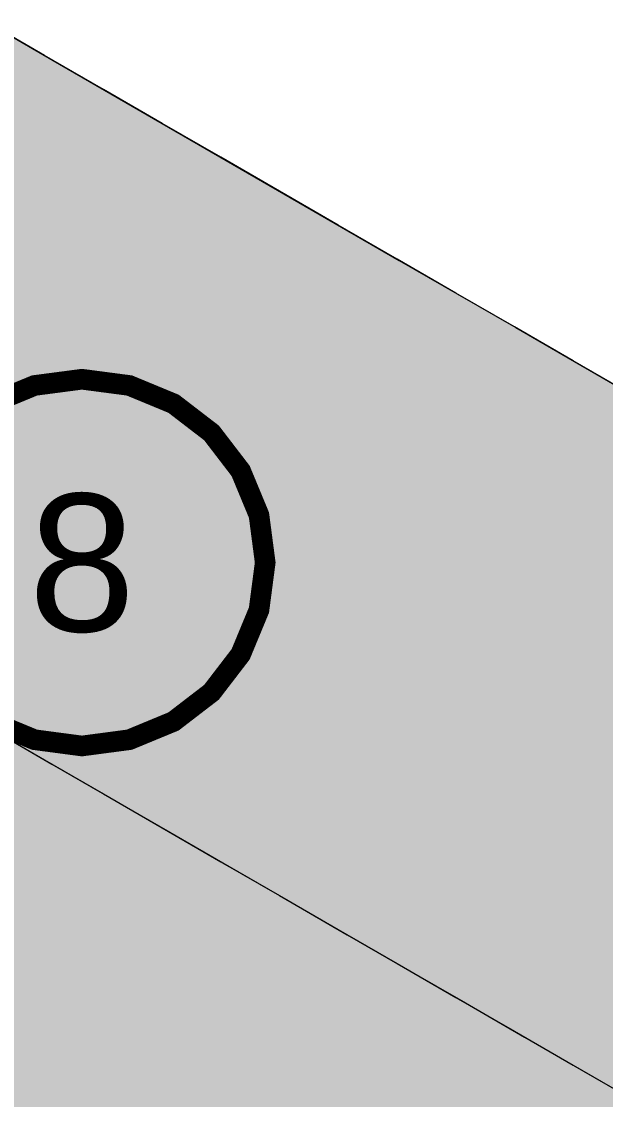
# Model space of a CAD drawing. Header units: metres. Extents: x 349021 to 349543, y 9281040 to 9281959.
# Drawn here: x 349203.1162 to 349203.2436, y 9281042.4316 to 9281042.6667 of the extents above; entities that cross this region are included whole.
import ezdxf
from ezdxf.enums import TextEntityAlignment as Align

# ---------------------------------------------------------------- set-up
doc = ezdxf.new("R2010")
doc.units = ezdxf.units.M
doc.header["$LTSCALE"] = 0.25
doc.layers.add('ISO-3D', color=7, linetype='CONTINUOUS', lineweight=13)
doc.layers.add('ISO-3D-ARISTAS', color=250, linetype='CONTINUOUS', lineweight=13)
doc.layers.add('LLAMADAS-NUM', color=30, linetype='CONTINUOUS', lineweight=25, true_color=0xc05014)
doc.styles.get("Standard").update_dxf_attribs({"font": 'arial.ttf'})

msp = doc.modelspace()

# ---------------------------------------------------------------- linework, layer by layer
at = {"layer": 'ISO-3D', "true_color": 0x9e9c96}
for points in [[(349203.11045, 9281042.66551), (349203.12305, 9281042.65823), (349203.09854, 9281042.65863), (349203.11114, 9281042.65136)], [(349203.12305, 9281042.65823), (349203.13564, 9281042.65096), (349203.11114, 9281042.65136), (349203.12374, 9281042.64409)], [(349203.11114, 9281042.65136), (349203.12374, 9281042.64409), (349203.09923, 9281042.64448), (349203.11183, 9281042.63721)], [(349203.13564, 9281042.65096), (349203.14824, 9281042.64369), (349203.12374, 9281042.64409), (349203.13633, 9281042.63681)], [(349203.12374, 9281042.64409), (349203.13633, 9281042.63681), (349203.11183, 9281042.63721), (349203.12443, 9281042.62994)], [(349203.14824, 9281042.64369), (349203.16084, 9281042.63642), (349203.13633, 9281042.63681), (349203.14893, 9281042.62954)], [(349203.11183, 9281042.63721), (349203.12443, 9281042.62994), (349203.09992, 9281042.63034), (349203.11252, 9281042.62306)], [(349203.13633, 9281042.63681), (349203.14893, 9281042.62954), (349203.12443, 9281042.62994), (349203.13702, 9281042.62267)], [(349203.16084, 9281042.63642), (349203.17343, 9281042.62914), (349203.14893, 9281042.62954), (349203.16153, 9281042.62227)], [(349203.12443, 9281042.62994), (349203.13702, 9281042.62267), (349203.11252, 9281042.62306), (349203.12511, 9281042.61579)], [(349203.14893, 9281042.62954), (349203.16153, 9281042.62227), (349203.13702, 9281042.62267), (349203.14962, 9281042.61539)], [(349203.17343, 9281042.62914), (349203.18603, 9281042.62187), (349203.16153, 9281042.62227), (349203.17412, 9281042.615)], [(349203.11252, 9281042.62306), (349203.12511, 9281042.61579), (349203.10061, 9281042.61619), (349203.11321, 9281042.60892)], [(349203.13702, 9281042.62267), (349203.14962, 9281042.61539), (349203.12511, 9281042.61579), (349203.13771, 9281042.60852)], [(349203.16153, 9281042.62227), (349203.17412, 9281042.615), (349203.14962, 9281042.61539), (349203.16222, 9281042.60812)], [(349203.18603, 9281042.62187), (349203.19863, 9281042.6146), (349203.17412, 9281042.615), (349203.18672, 9281042.60772)], [(349203.12511, 9281042.61579), (349203.13771, 9281042.60852), (349203.11321, 9281042.60892), (349203.1258, 9281042.60164)], [(349203.14962, 9281042.61539), (349203.16222, 9281042.60812), (349203.13771, 9281042.60852), (349203.15031, 9281042.60125)], [(349203.17412, 9281042.615), (349203.18672, 9281042.60772), (349203.16222, 9281042.60812), (349203.17481, 9281042.60085)], [(349203.19863, 9281042.6146), (349203.21123, 9281042.60732), (349203.18672, 9281042.60772), (349203.19932, 9281042.60045)], [(349203.11321, 9281042.60892), (349203.1258, 9281042.60164), (349203.1013, 9281042.60204), (349203.1139, 9281042.59477)], [(349203.13771, 9281042.60852), (349203.15031, 9281042.60125), (349203.1258, 9281042.60164), (349203.1384, 9281042.59437)], [(349203.16222, 9281042.60812), (349203.17481, 9281042.60085), (349203.15031, 9281042.60125), (349203.1629, 9281042.59397)], [(349203.18672, 9281042.60772), (349203.19932, 9281042.60045), (349203.17481, 9281042.60085), (349203.18741, 9281042.59357)], [(349203.21123, 9281042.60732), (349203.22404, 9281042.59993), (349203.19932, 9281042.60045), (349203.21213, 9281042.59305)], [(349203.1258, 9281042.60164), (349203.1384, 9281042.59437), (349203.1139, 9281042.59477), (349203.12649, 9281042.5875)], [(349203.15031, 9281042.60125), (349203.1629, 9281042.59397), (349203.1384, 9281042.59437), (349203.151, 9281042.5871)], [(349203.17481, 9281042.60085), (349203.18741, 9281042.59357), (349203.1629, 9281042.59397), (349203.1755, 9281042.5867)], [(349203.19932, 9281042.60045), (349203.21213, 9281042.59305), (349203.18741, 9281042.59357), (349203.20022, 9281042.58618)], [(349203.22404, 9281042.59993), (349203.23685, 9281042.59253), (349203.21213, 9281042.59305), (349203.22494, 9281042.58566)], [(349203.1139, 9281042.59477), (349203.12649, 9281042.5875), (349203.10199, 9281042.58789), (349203.11458, 9281042.58062)], [(349203.1384, 9281042.59437), (349203.151, 9281042.5871), (349203.12649, 9281042.5875), (349203.13909, 9281042.58022)], [(349203.1629, 9281042.59397), (349203.1755, 9281042.5867), (349203.151, 9281042.5871), (349203.16359, 9281042.57982)], [(349203.18741, 9281042.59357), (349203.20022, 9281042.58618), (349203.1755, 9281042.5867), (349203.18831, 9281042.5793)], [(349203.21213, 9281042.59305), (349203.22494, 9281042.58566), (349203.20022, 9281042.58618), (349203.21303, 9281042.57878)], [(349203.23685, 9281042.59253), (349203.24966, 9281042.58513), (349203.22494, 9281042.58566), (349203.23775, 9281042.57826)], [(349203.12649, 9281042.5875), (349203.13909, 9281042.58022), (349203.11458, 9281042.58062), (349203.12718, 9281042.57335)], [(349203.151, 9281042.5871), (349203.16359, 9281042.57982), (349203.13909, 9281042.58022), (349203.15169, 9281042.57295)], [(349203.1755, 9281042.5867), (349203.18831, 9281042.5793), (349203.16359, 9281042.57982), (349203.17641, 9281042.57243)], [(349203.20022, 9281042.58618), (349203.21303, 9281042.57878), (349203.18831, 9281042.5793), (349203.20112, 9281042.57191)], [(349203.22494, 9281042.58566), (349203.23775, 9281042.57826), (349203.21303, 9281042.57878), (349203.22584, 9281042.57138)], [(349203.24966, 9281042.58513), (349203.26247, 9281042.57774), (349203.23775, 9281042.57826), (349203.25056, 9281042.57086)], [(349203.11458, 9281042.58062), (349203.12718, 9281042.57335), (349203.10268, 9281042.57375), (349203.11527, 9281042.56647)], [(349203.13909, 9281042.58022), (349203.15169, 9281042.57295), (349203.12718, 9281042.57335), (349203.13978, 9281042.56607)], [(349203.16359, 9281042.57982), (349203.17641, 9281042.57243), (349203.15169, 9281042.57295), (349203.1645, 9281042.56555)], [(349203.18831, 9281042.5793), (349203.20112, 9281042.57191), (349203.17641, 9281042.57243), (349203.18922, 9281042.56503)], [(349203.21303, 9281042.57878), (349203.22584, 9281042.57138), (349203.20112, 9281042.57191), (349203.21394, 9281042.56451)], [(349203.23775, 9281042.57826), (349203.25056, 9281042.57086), (349203.22584, 9281042.57138), (349203.23865, 9281042.56399)], [(349203.12718, 9281042.57335), (349203.13978, 9281042.56607), (349203.11527, 9281042.56647), (349203.12787, 9281042.5592)], [(349203.15169, 9281042.57295), (349203.1645, 9281042.56555), (349203.13978, 9281042.56607), (349203.15259, 9281042.55868)], [(349203.17641, 9281042.57243), (349203.18922, 9281042.56503), (349203.1645, 9281042.56555), (349203.17731, 9281042.55816)], [(349203.20112, 9281042.57191), (349203.21394, 9281042.56451), (349203.18922, 9281042.56503), (349203.20203, 9281042.55763)], [(349203.22584, 9281042.57138), (349203.23865, 9281042.56399), (349203.21394, 9281042.56451), (349203.22675, 9281042.55711)], [(349203.25056, 9281042.57086), (349203.26337, 9281042.56347), (349203.23865, 9281042.56399), (349203.25147, 9281042.55659)], [(349203.11527, 9281042.56647), (349203.12787, 9281042.5592), (349203.10337, 9281042.5596), (349203.11596, 9281042.55232)], [(349203.13978, 9281042.56607), (349203.15259, 9281042.55868), (349203.12787, 9281042.5592), (349203.14068, 9281042.5518)], [(349203.1645, 9281042.56555), (349203.17731, 9281042.55816), (349203.15259, 9281042.55868), (349203.1654, 9281042.55128)], [(349203.18922, 9281042.56503), (349203.20203, 9281042.55763), (349203.17731, 9281042.55816), (349203.19012, 9281042.55076)], [(349203.21394, 9281042.56451), (349203.22675, 9281042.55711), (349203.20203, 9281042.55763), (349203.21484, 9281042.55024)], [(349203.23865, 9281042.56399), (349203.25147, 9281042.55659), (349203.22675, 9281042.55711), (349203.23956, 9281042.54972)], [(349203.12787, 9281042.5592), (349203.14068, 9281042.5518), (349203.11596, 9281042.55232), (349203.12877, 9281042.54493)], [(349203.15259, 9281042.55868), (349203.1654, 9281042.55128), (349203.14068, 9281042.5518), (349203.15349, 9281042.54441)], [(349203.17731, 9281042.55816), (349203.19012, 9281042.55076), (349203.1654, 9281042.55128), (349203.17821, 9281042.54389)], [(349203.20203, 9281042.55763), (349203.21484, 9281042.55024), (349203.19012, 9281042.55076), (349203.20293, 9281042.54336)], [(349203.22675, 9281042.55711), (349203.23956, 9281042.54972), (349203.21484, 9281042.55024), (349203.22765, 9281042.54284)], [(349203.25147, 9281042.55659), (349203.26428, 9281042.54919), (349203.23956, 9281042.54972), (349203.25237, 9281042.54232)], [(349203.11596, 9281042.55232), (349203.12877, 9281042.54493), (349203.10359, 9281042.54518), (349203.1164, 9281042.53779)], [(349203.14068, 9281042.5518), (349203.15349, 9281042.54441), (349203.12877, 9281042.54493), (349203.14159, 9281042.53753)], [(349203.1654, 9281042.55128), (349203.17821, 9281042.54389), (349203.15349, 9281042.54441), (349203.1663, 9281042.53701)], [(349203.19012, 9281042.55076), (349203.20293, 9281042.54336), (349203.17821, 9281042.54389), (349203.19102, 9281042.53649)], [(349203.21484, 9281042.55024), (349203.22765, 9281042.54284), (349203.20293, 9281042.54336), (349203.21574, 9281042.53597)], [(349203.23956, 9281042.54972), (349203.25237, 9281042.54232), (349203.22765, 9281042.54284), (349203.24046, 9281042.53544)], [(349203.10359, 9281042.54518), (349203.1164, 9281042.53779), (349203.09122, 9281042.53804), (349203.10403, 9281042.53064)], [(349203.12877, 9281042.54493), (349203.14159, 9281042.53753), (349203.1164, 9281042.53779), (349203.12921, 9281042.53039)], [(349203.15349, 9281042.54441), (349203.1663, 9281042.53701), (349203.14159, 9281042.53753), (349203.1544, 9281042.53014)], [(349203.17821, 9281042.54389), (349203.19102, 9281042.53649), (349203.1663, 9281042.53701), (349203.17912, 9281042.52961)], [(349203.20293, 9281042.54336), (349203.21574, 9281042.53597), (349203.19102, 9281042.53649), (349203.20383, 9281042.52909)], [(349203.22765, 9281042.54284), (349203.24046, 9281042.53544), (349203.21574, 9281042.53597), (349203.22855, 9281042.52857)], [(349203.25237, 9281042.54232), (349203.26518, 9281042.53492), (349203.24046, 9281042.53544), (349203.25327, 9281042.52805)], [(349203.1164, 9281042.53779), (349203.12921, 9281042.53039), (349203.10403, 9281042.53064), (349203.11684, 9281042.52325)], [(349203.14159, 9281042.53753), (349203.1544, 9281042.53014), (349203.12921, 9281042.53039), (349203.14202, 9281042.52299)], [(349203.1663, 9281042.53701), (349203.17912, 9281042.52961), (349203.1544, 9281042.53014), (349203.16721, 9281042.52274)], [(349203.19102, 9281042.53649), (349203.20383, 9281042.52909), (349203.17912, 9281042.52961), (349203.19193, 9281042.52222)], [(349203.21574, 9281042.53597), (349203.22855, 9281042.52857), (349203.20383, 9281042.52909), (349203.21665, 9281042.52169)], [(349203.24046, 9281042.53544), (349203.25327, 9281042.52805), (349203.22855, 9281042.52857), (349203.24137, 9281042.52117)], [(349203.10403, 9281042.53064), (349203.11684, 9281042.52325), (349203.09166, 9281042.5235), (349203.10447, 9281042.5161)], [(349203.12921, 9281042.53039), (349203.14202, 9281042.52299), (349203.11684, 9281042.52325), (349203.12965, 9281042.51585)], [(349203.1544, 9281042.53014), (349203.16721, 9281042.52274), (349203.14202, 9281042.52299), (349203.15484, 9281042.5156)], [(349203.17912, 9281042.52961), (349203.19193, 9281042.52222), (349203.16721, 9281042.52274), (349203.18002, 9281042.51534)], [(349203.20383, 9281042.52909), (349203.21665, 9281042.52169), (349203.19193, 9281042.52222), (349203.20474, 9281042.51482)], [(349203.22855, 9281042.52857), (349203.24137, 9281042.52117), (349203.21665, 9281042.52169), (349203.22946, 9281042.5143)], [(349203.25327, 9281042.52805), (349203.26608, 9281042.52065), (349203.24137, 9281042.52117), (349203.25418, 9281042.51378)], [(349203.11684, 9281042.52325), (349203.12965, 9281042.51585), (349203.10447, 9281042.5161), (349203.11728, 9281042.50871)], [(349203.14202, 9281042.52299), (349203.15484, 9281042.5156), (349203.12965, 9281042.51585), (349203.14246, 9281042.50845)], [(349203.16721, 9281042.52274), (349203.18002, 9281042.51534), (349203.15484, 9281042.5156), (349203.16765, 9281042.5082)], [(349203.19193, 9281042.52222), (349203.20474, 9281042.51482), (349203.18002, 9281042.51534), (349203.19283, 9281042.50794)], [(349203.21665, 9281042.52169), (349203.22946, 9281042.5143), (349203.20474, 9281042.51482), (349203.21755, 9281042.50742)], [(349203.24137, 9281042.52117), (349203.25418, 9281042.51378), (349203.22946, 9281042.5143), (349203.24227, 9281042.5069)], [(349203.10447, 9281042.5161), (349203.11728, 9281042.50871), (349203.0921, 9281042.50896), (349203.10491, 9281042.50156)], [(349203.12965, 9281042.51585), (349203.14246, 9281042.50845), (349203.11728, 9281042.50871), (349203.13009, 9281042.50131)], [(349203.15484, 9281042.5156), (349203.16765, 9281042.5082), (349203.14246, 9281042.50845), (349203.15528, 9281042.50106)], [(349203.18002, 9281042.51534), (349203.19283, 9281042.50794), (349203.16765, 9281042.5082), (349203.18046, 9281042.5008)], [(349203.20474, 9281042.51482), (349203.21755, 9281042.50742), (349203.19283, 9281042.50794), (349203.20564, 9281042.50055)], [(349203.22946, 9281042.5143), (349203.24227, 9281042.5069), (349203.21755, 9281042.50742), (349203.23036, 9281042.50003)], [(349203.10987, 9281042.51219), (349203.12277, 9281042.50474), (349203.09733, 9281042.50495), (349203.11023, 9281042.4975)], [(349203.25418, 9281042.51378), (349203.26699, 9281042.50638), (349203.24227, 9281042.5069), (349203.25508, 9281042.49951)], [(349203.11728, 9281042.50871), (349203.13009, 9281042.50131), (349203.10491, 9281042.50156), (349203.11772, 9281042.49417)], [(349203.14246, 9281042.50845), (349203.15528, 9281042.50106), (349203.13009, 9281042.50131), (349203.1429, 9281042.49391)], [(349203.16765, 9281042.5082), (349203.18046, 9281042.5008), (349203.15528, 9281042.50106), (349203.16809, 9281042.49366)], [(349203.19283, 9281042.50794), (349203.20564, 9281042.50055), (349203.18046, 9281042.5008), (349203.19327, 9281042.49341)], [(349203.21755, 9281042.50742), (349203.23036, 9281042.50003), (349203.20564, 9281042.50055), (349203.21845, 9281042.49315)], [(349203.24227, 9281042.5069), (349203.25508, 9281042.49951), (349203.23036, 9281042.50003), (349203.24317, 9281042.49263)], [(349203.12277, 9281042.50474), (349203.13567, 9281042.4973), (349203.11023, 9281042.4975), (349203.12313, 9281042.49006)], [(349203.10491, 9281042.50156), (349203.11772, 9281042.49417), (349203.09254, 9281042.49442), (349203.10535, 9281042.48702)], [(349203.13009, 9281042.50131), (349203.1429, 9281042.49391), (349203.11772, 9281042.49417), (349203.13053, 9281042.48677)], [(349203.15528, 9281042.50106), (349203.16809, 9281042.49366), (349203.1429, 9281042.49391), (349203.15572, 9281042.48652)], [(349203.18046, 9281042.5008), (349203.19327, 9281042.49341), (349203.16809, 9281042.49366), (349203.1809, 9281042.48626)], [(349203.20564, 9281042.50055), (349203.21845, 9281042.49315), (349203.19327, 9281042.49341), (349203.20608, 9281042.48601)], [(349203.23036, 9281042.50003), (349203.24317, 9281042.49263), (349203.21845, 9281042.49315), (349203.23126, 9281042.48576)], [(349203.11023, 9281042.4975), (349203.12313, 9281042.49006), (349203.09769, 9281042.49026), (349203.11059, 9281042.48282)], [(349203.25508, 9281042.49951), (349203.26789, 9281042.49211), (349203.24317, 9281042.49263), (349203.25598, 9281042.48523)], [(349203.13567, 9281042.4973), (349203.14857, 9281042.48985), (349203.12313, 9281042.49006), (349203.13603, 9281042.48261)], [(349203.11772, 9281042.49417), (349203.13053, 9281042.48677), (349203.10535, 9281042.48702), (349203.11816, 9281042.47963)], [(349203.1429, 9281042.49391), (349203.15572, 9281042.48652), (349203.13053, 9281042.48677), (349203.14334, 9281042.47937)], [(349203.16809, 9281042.49366), (349203.1809, 9281042.48626), (349203.15572, 9281042.48652), (349203.16853, 9281042.47912)], [(349203.19327, 9281042.49341), (349203.20608, 9281042.48601), (349203.1809, 9281042.48626), (349203.19371, 9281042.47887)], [(349203.21845, 9281042.49315), (349203.23126, 9281042.48576), (349203.20608, 9281042.48601), (349203.21889, 9281042.47861)], [(349203.24317, 9281042.49263), (349203.25598, 9281042.48523), (349203.23126, 9281042.48576), (349203.24408, 9281042.47836)], [(349203.12313, 9281042.49006), (349203.13603, 9281042.48261), (349203.11059, 9281042.48282), (349203.12349, 9281042.47537)], [(349203.14857, 9281042.48985), (349203.16146, 9281042.4824), (349203.13603, 9281042.48261), (349203.14892, 9281042.47516)], [(349203.10535, 9281042.48702), (349203.11816, 9281042.47963), (349203.09298, 9281042.47988), (349203.10579, 9281042.47248)], [(349203.13053, 9281042.48677), (349203.14334, 9281042.47937), (349203.11816, 9281042.47963), (349203.13097, 9281042.47223)], [(349203.15572, 9281042.48652), (349203.16853, 9281042.47912), (349203.14334, 9281042.47937), (349203.15615, 9281042.47198)], [(349203.1809, 9281042.48626), (349203.19371, 9281042.47887), (349203.16853, 9281042.47912), (349203.18134, 9281042.47172)], [(349203.20608, 9281042.48601), (349203.21889, 9281042.47861), (349203.19371, 9281042.47887), (349203.20652, 9281042.47147)], [(349203.23126, 9281042.48576), (349203.24408, 9281042.47836), (349203.21889, 9281042.47861), (349203.2317, 9281042.47122)], [(349203.11059, 9281042.48282), (349203.12349, 9281042.47537), (349203.09805, 9281042.47558), (349203.11095, 9281042.46813)], [(349203.13603, 9281042.48261), (349203.14892, 9281042.47516), (349203.12349, 9281042.47537), (349203.13638, 9281042.46792)], [(349203.16146, 9281042.4824), (349203.17436, 9281042.47496), (349203.14892, 9281042.47516), (349203.16182, 9281042.46772)], [(349203.11816, 9281042.47963), (349203.13097, 9281042.47223), (349203.10579, 9281042.47248), (349203.1186, 9281042.46509)], [(349203.14334, 9281042.47937), (349203.15615, 9281042.47198), (349203.13097, 9281042.47223), (349203.14378, 9281042.46483)], [(349203.16853, 9281042.47912), (349203.18134, 9281042.47172), (349203.15615, 9281042.47198), (349203.16897, 9281042.46458)], [(349203.19371, 9281042.47887), (349203.20652, 9281042.47147), (349203.18134, 9281042.47172), (349203.19415, 9281042.46433)], [(349203.21889, 9281042.47861), (349203.2317, 9281042.47122), (349203.20652, 9281042.47147), (349203.21933, 9281042.46407)], [(349203.24408, 9281042.47836), (349203.25689, 9281042.47096), (349203.2317, 9281042.47122), (349203.24452, 9281042.46382)], [(349203.12349, 9281042.47537), (349203.13638, 9281042.46792), (349203.11095, 9281042.46813), (349203.12384, 9281042.46068)], [(349203.14892, 9281042.47516), (349203.16182, 9281042.46772), (349203.13638, 9281042.46792), (349203.14928, 9281042.46048)], [(349203.17436, 9281042.47496), (349203.18726, 9281042.46751), (349203.16182, 9281042.46772), (349203.17472, 9281042.46027)], [(349203.10579, 9281042.47248), (349203.1186, 9281042.46509), (349203.09342, 9281042.46534), (349203.10623, 9281042.45795)], [(349203.13097, 9281042.47223), (349203.14378, 9281042.46483), (349203.1186, 9281042.46509), (349203.13141, 9281042.45769)], [(349203.15615, 9281042.47198), (349203.16897, 9281042.46458), (349203.14378, 9281042.46483), (349203.15659, 9281042.45744)], [(349203.18134, 9281042.47172), (349203.19415, 9281042.46433), (349203.16897, 9281042.46458), (349203.18178, 9281042.45718)], [(349203.20652, 9281042.47147), (349203.21933, 9281042.46407), (349203.19415, 9281042.46433), (349203.20696, 9281042.45693)], [(349203.2317, 9281042.47122), (349203.24452, 9281042.46382), (349203.21933, 9281042.46407), (349203.23214, 9281042.45668)], [(349203.11095, 9281042.46813), (349203.12384, 9281042.46068), (349203.09841, 9281042.46089), (349203.1113, 9281042.45344)], [(349203.13638, 9281042.46792), (349203.14928, 9281042.46048), (349203.12384, 9281042.46068), (349203.13674, 9281042.45324)], [(349203.16182, 9281042.46772), (349203.17472, 9281042.46027), (349203.14928, 9281042.46048), (349203.16218, 9281042.45303)], [(349203.18726, 9281042.46751), (349203.20016, 9281042.46006), (349203.17472, 9281042.46027), (349203.18762, 9281042.45282)], [(349203.1186, 9281042.46509), (349203.13141, 9281042.45769), (349203.10623, 9281042.45795), (349203.11904, 9281042.45055)], [(349203.14378, 9281042.46483), (349203.15659, 9281042.45744), (349203.13141, 9281042.45769), (349203.14422, 9281042.45029)], [(349203.16897, 9281042.46458), (349203.18178, 9281042.45718), (349203.15659, 9281042.45744), (349203.16941, 9281042.45004)], [(349203.19415, 9281042.46433), (349203.20696, 9281042.45693), (349203.18178, 9281042.45718), (349203.19459, 9281042.44979)], [(349203.21933, 9281042.46407), (349203.23214, 9281042.45668), (349203.20696, 9281042.45693), (349203.21977, 9281042.44953)], [(349203.24452, 9281042.46382), (349203.25733, 9281042.45642), (349203.23214, 9281042.45668), (349203.24496, 9281042.44928)], [(349203.12384, 9281042.46068), (349203.13674, 9281042.45324), (349203.1113, 9281042.45344), (349203.1242, 9281042.446)], [(349203.14928, 9281042.46048), (349203.16218, 9281042.45303), (349203.13674, 9281042.45324), (349203.14964, 9281042.44579)], [(349203.17472, 9281042.46027), (349203.18762, 9281042.45282), (349203.16218, 9281042.45303), (349203.17508, 9281042.44558)], [(349203.20016, 9281042.46006), (349203.21306, 9281042.45262), (349203.18762, 9281042.45282), (349203.20052, 9281042.44538)], [(349203.10623, 9281042.45795), (349203.11904, 9281042.45055), (349203.09426, 9281042.45104), (349203.10707, 9281042.44364)], [(349203.13141, 9281042.45769), (349203.14422, 9281042.45029), (349203.11904, 9281042.45055), (349203.13185, 9281042.44315)], [(349203.15659, 9281042.45744), (349203.16941, 9281042.45004), (349203.14422, 9281042.45029), (349203.15703, 9281042.4429)], [(349203.18178, 9281042.45718), (349203.19459, 9281042.44979), (349203.16941, 9281042.45004), (349203.18222, 9281042.44264)], [(349203.20696, 9281042.45693), (349203.21977, 9281042.44953), (349203.19459, 9281042.44979), (349203.2074, 9281042.44239)], [(349203.23214, 9281042.45668), (349203.24496, 9281042.44928), (349203.21977, 9281042.44953), (349203.23258, 9281042.44214)], [(349203.1113, 9281042.45344), (349203.1242, 9281042.446), (349203.09876, 9281042.4462), (349203.11166, 9281042.43876)], [(349203.13674, 9281042.45324), (349203.14964, 9281042.44579), (349203.1242, 9281042.446), (349203.1371, 9281042.43855)], [(349203.16218, 9281042.45303), (349203.17508, 9281042.44558), (349203.14964, 9281042.44579), (349203.16254, 9281042.43834)], [(349203.18762, 9281042.45282), (349203.20052, 9281042.44538), (349203.17508, 9281042.44558), (349203.18798, 9281042.43814)], [(349203.11904, 9281042.45055), (349203.13185, 9281042.44315), (349203.10707, 9281042.44364), (349203.11988, 9281042.43624)], [(349203.21306, 9281042.45262), (349203.22595, 9281042.44517), (349203.20052, 9281042.44538), (349203.21341, 9281042.43793)], [(349203.14422, 9281042.45029), (349203.15703, 9281042.4429), (349203.13185, 9281042.44315), (349203.14466, 9281042.43575)], [(349203.16941, 9281042.45004), (349203.18222, 9281042.44264), (349203.15703, 9281042.4429), (349203.16985, 9281042.4355)], [(349203.19459, 9281042.44979), (349203.2074, 9281042.44239), (349203.18222, 9281042.44264), (349203.19503, 9281042.43525)], [(349203.21977, 9281042.44953), (349203.23258, 9281042.44214), (349203.2074, 9281042.44239), (349203.22021, 9281042.43499)], [(349203.24496, 9281042.44928), (349203.25777, 9281042.44188), (349203.23258, 9281042.44214), (349203.2454, 9281042.43474)], [(349203.1242, 9281042.446), (349203.1371, 9281042.43855), (349203.11166, 9281042.43876), (349203.12456, 9281042.43131)], [(349203.14964, 9281042.44579), (349203.16254, 9281042.43834), (349203.1371, 9281042.43855), (349203.15, 9281042.4311)], [(349203.10707, 9281042.44364), (349203.11988, 9281042.43624), (349203.09511, 9281042.43673), (349203.10792, 9281042.42933)], [(349203.17508, 9281042.44558), (349203.18798, 9281042.43814), (349203.16254, 9281042.43834), (349203.17544, 9281042.4309)], [(349203.20052, 9281042.44538), (349203.21341, 9281042.43793), (349203.18798, 9281042.43814), (349203.20087, 9281042.43069)], [(349203.22595, 9281042.44517), (349203.23885, 9281042.43773), (349203.21341, 9281042.43793), (349203.22631, 9281042.43048)], [(349203.13185, 9281042.44315), (349203.14466, 9281042.43575), (349203.11988, 9281042.43624), (349203.1327, 9281042.42885)], [(349203.15703, 9281042.4429), (349203.16985, 9281042.4355), (349203.14466, 9281042.43575), (349203.15747, 9281042.42836)], [(349203.18222, 9281042.44264), (349203.19503, 9281042.43525), (349203.16985, 9281042.4355), (349203.18266, 9281042.4281)], [(349203.2074, 9281042.44239), (349203.22021, 9281042.43499), (349203.19503, 9281042.43525), (349203.20784, 9281042.42785)], [(349203.23258, 9281042.44214), (349203.2454, 9281042.43474), (349203.22021, 9281042.43499), (349203.23302, 9281042.4276)], [(349203.11166, 9281042.43876), (349203.12456, 9281042.43131), (349203.09912, 9281042.43152), (349203.11202, 9281042.42407)], [(349203.1371, 9281042.43855), (349203.15, 9281042.4311), (349203.12456, 9281042.43131), (349203.13746, 9281042.42386)], [(349203.16254, 9281042.43834), (349203.17544, 9281042.4309), (349203.15, 9281042.4311), (349203.1629, 9281042.42366)], [(349203.18798, 9281042.43814), (349203.20087, 9281042.43069), (349203.17544, 9281042.4309), (349203.18833, 9281042.42345)], [(349203.21341, 9281042.43793), (349203.22631, 9281042.43048), (349203.20087, 9281042.43069), (349203.21377, 9281042.42324)], [(349203.23885, 9281042.43773), (349203.25175, 9281042.43028), (349203.22631, 9281042.43048), (349203.23921, 9281042.42304)], [(349203.11988, 9281042.43624), (349203.1327, 9281042.42885), (349203.10792, 9281042.42933), (349203.12073, 9281042.42194)], [(349203.14466, 9281042.43575), (349203.15747, 9281042.42836), (349203.1327, 9281042.42885), (349203.14551, 9281042.42145)], [(349203.16985, 9281042.4355), (349203.18266, 9281042.4281), (349203.15747, 9281042.42836), (349203.17029, 9281042.42096)], [(349203.19503, 9281042.43525), (349203.20784, 9281042.42785), (349203.18266, 9281042.4281), (349203.19547, 9281042.42071)], [(349203.22021, 9281042.43499), (349203.23302, 9281042.4276), (349203.20784, 9281042.42785), (349203.22065, 9281042.42045)], [(349203.2454, 9281042.43474), (349203.25821, 9281042.42734), (349203.23302, 9281042.4276), (349203.24583, 9281042.4202)]]:
    msp.add_solid(points, dxfattribs=at)
at = {"layer": 'ISO-3D', "true_color": 0x8e8d88}
for points in [[(349203.1084, 9281042.65328), (349203.12122, 9281042.64588), (349203.1084, 9281042.66669), (349203.12122, 9281042.65929)], [(349203.12122, 9281042.64588), (349203.13404, 9281042.63848), (349203.12122, 9281042.65929), (349203.13404, 9281042.65189)], [(349203.1084, 9281042.63987), (349203.12122, 9281042.63246), (349203.1084, 9281042.65328), (349203.12122, 9281042.64588)], [(349203.13404, 9281042.63848), (349203.14686, 9281042.63107), (349203.13404, 9281042.65189), (349203.14686, 9281042.64449)], [(349203.12122, 9281042.63246), (349203.13404, 9281042.62506), (349203.12122, 9281042.64588), (349203.13404, 9281042.63848)], [(349203.14686, 9281042.63107), (349203.15968, 9281042.62367), (349203.14686, 9281042.64449), (349203.15968, 9281042.63708)], [(349203.1084, 9281042.62645), (349203.12122, 9281042.61905), (349203.1084, 9281042.63987), (349203.12122, 9281042.63246)], [(349203.13404, 9281042.62506), (349203.14686, 9281042.61766), (349203.13404, 9281042.63848), (349203.14686, 9281042.63107)], [(349203.15968, 9281042.62367), (349203.1725, 9281042.61627), (349203.15968, 9281042.63708), (349203.1725, 9281042.62968)], [(349203.12122, 9281042.61905), (349203.13404, 9281042.61165), (349203.12122, 9281042.63246), (349203.13404, 9281042.62506)], [(349203.14686, 9281042.61766), (349203.15968, 9281042.61026), (349203.14686, 9281042.63107), (349203.15968, 9281042.62367)], [(349203.1725, 9281042.61627), (349203.18532, 9281042.60887), (349203.1725, 9281042.62968), (349203.18532, 9281042.62228)], [(349203.1084, 9281042.61304), (349203.12122, 9281042.60564), (349203.1084, 9281042.62645), (349203.12122, 9281042.61905)], [(349203.13404, 9281042.61165), (349203.14686, 9281042.60425), (349203.13404, 9281042.62506), (349203.14686, 9281042.61766)], [(349203.15968, 9281042.61026), (349203.1725, 9281042.60286), (349203.15968, 9281042.62367), (349203.1725, 9281042.61627)], [(349203.18532, 9281042.60887), (349203.19814, 9281042.60147), (349203.18532, 9281042.62228), (349203.19814, 9281042.61488)], [(349203.12122, 9281042.60564), (349203.13404, 9281042.59824), (349203.12122, 9281042.61905), (349203.13404, 9281042.61165)], [(349203.14686, 9281042.60425), (349203.15968, 9281042.59685), (349203.14686, 9281042.61766), (349203.15968, 9281042.61026)], [(349203.1725, 9281042.60286), (349203.18532, 9281042.59546), (349203.1725, 9281042.61627), (349203.18532, 9281042.60887)], [(349203.1084, 9281042.60494), (349203.12122, 9281042.59754), (349203.1084, 9281042.61304), (349203.12122, 9281042.60564)], [(349203.19814, 9281042.60147), (349203.21096, 9281042.59407), (349203.19814, 9281042.61488), (349203.21096, 9281042.60748)], [(349203.13404, 9281042.59824), (349203.14686, 9281042.59084), (349203.13404, 9281042.61165), (349203.14686, 9281042.60425)], [(349203.15968, 9281042.59685), (349203.1725, 9281042.58945), (349203.15968, 9281042.61026), (349203.1725, 9281042.60286)], [(349203.18532, 9281042.59546), (349203.19814, 9281042.58805), (349203.18532, 9281042.60887), (349203.19814, 9281042.60147)], [(349203.12122, 9281042.59754), (349203.13404, 9281042.59014), (349203.12122, 9281042.60564), (349203.13404, 9281042.59824)], [(349203.21096, 9281042.59407), (349203.22378, 9281042.58666), (349203.21096, 9281042.60748), (349203.22378, 9281042.60008)], [(349203.1084, 9281042.59684), (349203.12122, 9281042.58944), (349203.1084, 9281042.60494), (349203.12122, 9281042.59754)], [(349203.14686, 9281042.59084), (349203.15968, 9281042.58343), (349203.14686, 9281042.60425), (349203.15968, 9281042.59685)], [(349203.1725, 9281042.58945), (349203.18532, 9281042.58204), (349203.1725, 9281042.60286), (349203.18532, 9281042.59546)], [(349203.19814, 9281042.58805), (349203.21096, 9281042.58065), (349203.19814, 9281042.60147), (349203.21096, 9281042.59407)], [(349203.22378, 9281042.58666), (349203.2366, 9281042.57926), (349203.22378, 9281042.60008), (349203.2366, 9281042.59267)], [(349203.1084, 9281042.58288), (349203.12122, 9281042.57547), (349203.1084, 9281042.59684), (349203.12122, 9281042.58944)], [(349203.12122, 9281042.58944), (349203.13404, 9281042.58204), (349203.12122, 9281042.59754), (349203.13404, 9281042.59014)], [(349203.13404, 9281042.59014), (349203.14686, 9281042.58274), (349203.13404, 9281042.59824), (349203.14686, 9281042.59084)], [(349203.15968, 9281042.58343), (349203.1725, 9281042.57603), (349203.15968, 9281042.59685), (349203.1725, 9281042.58945)], [(349203.18532, 9281042.58204), (349203.19814, 9281042.57464), (349203.18532, 9281042.59546), (349203.19814, 9281042.58805)], [(349203.21096, 9281042.58065), (349203.22378, 9281042.57325), (349203.21096, 9281042.59407), (349203.22378, 9281042.58666)], [(349203.2366, 9281042.57926), (349203.24942, 9281042.57186), (349203.2366, 9281042.59267), (349203.24942, 9281042.58527)], [(349203.12122, 9281042.57547), (349203.13404, 9281042.56807), (349203.12122, 9281042.58944), (349203.13404, 9281042.58204)], [(349203.13404, 9281042.58204), (349203.14686, 9281042.57464), (349203.13404, 9281042.59014), (349203.14686, 9281042.58274)], [(349203.14686, 9281042.58274), (349203.15968, 9281042.57533), (349203.14686, 9281042.59084), (349203.15968, 9281042.58343)], [(349203.1725, 9281042.57603), (349203.18532, 9281042.56863), (349203.1725, 9281042.58945), (349203.18532, 9281042.58204)], [(349203.19814, 9281042.57464), (349203.21096, 9281042.56724), (349203.19814, 9281042.58805), (349203.21096, 9281042.58065)], [(349203.22378, 9281042.57325), (349203.2366, 9281042.56585), (349203.22378, 9281042.58666), (349203.2366, 9281042.57926)], [(349203.1084, 9281042.56891), (349203.12122, 9281042.56151), (349203.1084, 9281042.58288), (349203.12122, 9281042.57547)], [(349203.14686, 9281042.57464), (349203.15968, 9281042.56723), (349203.14686, 9281042.58274), (349203.15968, 9281042.57533)], [(349203.15968, 9281042.57533), (349203.1725, 9281042.56793), (349203.15968, 9281042.58343), (349203.1725, 9281042.57603)], [(349203.13404, 9281042.56807), (349203.14686, 9281042.56067), (349203.13404, 9281042.58204), (349203.14686, 9281042.57464)], [(349203.18532, 9281042.56863), (349203.19814, 9281042.56123), (349203.18532, 9281042.58204), (349203.19814, 9281042.57464)], [(349203.21096, 9281042.56724), (349203.22378, 9281042.55984), (349203.21096, 9281042.58065), (349203.22378, 9281042.57325)], [(349203.2366, 9281042.56585), (349203.24942, 9281042.55845), (349203.2366, 9281042.57926), (349203.24942, 9281042.57186)], [(349203.12122, 9281042.56151), (349203.13404, 9281042.5541), (349203.12122, 9281042.57547), (349203.13404, 9281042.56807)], [(349203.15968, 9281042.56723), (349203.1725, 9281042.55983), (349203.15968, 9281042.57533), (349203.1725, 9281042.56793)], [(349203.1725, 9281042.56793), (349203.18532, 9281042.56053), (349203.1725, 9281042.57603), (349203.18532, 9281042.56863)], [(349203.14686, 9281042.56067), (349203.15968, 9281042.55327), (349203.14686, 9281042.57464), (349203.15968, 9281042.56723)], [(349203.19814, 9281042.56123), (349203.21096, 9281042.55383), (349203.19814, 9281042.57464), (349203.21096, 9281042.56724)], [(349203.22378, 9281042.55984), (349203.2366, 9281042.55244), (349203.22378, 9281042.57325), (349203.2366, 9281042.56585)], [(349203.1084, 9281042.55494), (349203.12122, 9281042.54754), (349203.1084, 9281042.56891), (349203.12122, 9281042.56151)], [(349203.13404, 9281042.5541), (349203.14686, 9281042.5467), (349203.13404, 9281042.56807), (349203.14686, 9281042.56067)], [(349203.18532, 9281042.56053), (349203.19814, 9281042.55313), (349203.18532, 9281042.56863), (349203.19814, 9281042.56123)], [(349203.15968, 9281042.55327), (349203.1725, 9281042.54587), (349203.15968, 9281042.56723), (349203.1725, 9281042.55983)], [(349203.1725, 9281042.55983), (349203.18532, 9281042.55243), (349203.1725, 9281042.56793), (349203.18532, 9281042.56053)], [(349203.21096, 9281042.55383), (349203.22378, 9281042.54643), (349203.21096, 9281042.56724), (349203.22378, 9281042.55984)], [(349203.2366, 9281042.55244), (349203.24942, 9281042.54503), (349203.2366, 9281042.56585), (349203.24942, 9281042.55845)], [(349203.12122, 9281042.54754), (349203.13404, 9281042.54014), (349203.12122, 9281042.56151), (349203.13404, 9281042.5541)], [(349203.19814, 9281042.55313), (349203.21096, 9281042.54573), (349203.19814, 9281042.56123), (349203.21096, 9281042.55383)], [(349203.14686, 9281042.5467), (349203.15968, 9281042.5393), (349203.14686, 9281042.56067), (349203.15968, 9281042.55327)], [(349203.1725, 9281042.54587), (349203.18532, 9281042.53846), (349203.1725, 9281042.55983), (349203.18532, 9281042.55243)], [(349203.18532, 9281042.55243), (349203.19814, 9281042.54503), (349203.18532, 9281042.56053), (349203.19814, 9281042.55313)], [(349203.22378, 9281042.54643), (349203.2366, 9281042.53902), (349203.22378, 9281042.55984), (349203.2366, 9281042.55244)], [(349203.1084, 9281042.54097), (349203.12122, 9281042.53357), (349203.1084, 9281042.55494), (349203.12122, 9281042.54754)], [(349203.13404, 9281042.54014), (349203.14686, 9281042.53274), (349203.13404, 9281042.5541), (349203.14686, 9281042.5467)], [(349203.15968, 9281042.5393), (349203.1725, 9281042.5319), (349203.15968, 9281042.55327), (349203.1725, 9281042.54587)], [(349203.18532, 9281042.53846), (349203.19814, 9281042.53106), (349203.18532, 9281042.55243), (349203.19814, 9281042.54503)], [(349203.19814, 9281042.54503), (349203.21096, 9281042.53763), (349203.19814, 9281042.55313), (349203.21096, 9281042.54573)], [(349203.21096, 9281042.54573), (349203.22378, 9281042.53833), (349203.21096, 9281042.55383), (349203.22378, 9281042.54643)], [(349203.2366, 9281042.53902), (349203.24942, 9281042.53162), (349203.2366, 9281042.55244), (349203.24942, 9281042.54503)], [(349203.12122, 9281042.53357), (349203.13404, 9281042.52617), (349203.12122, 9281042.54754), (349203.13404, 9281042.54014)], [(349203.14686, 9281042.53274), (349203.15968, 9281042.52533), (349203.14686, 9281042.5467), (349203.15968, 9281042.5393)], [(349203.1725, 9281042.5319), (349203.18532, 9281042.5245), (349203.1725, 9281042.54587), (349203.18532, 9281042.53846)], [(349203.19814, 9281042.53106), (349203.21096, 9281042.52366), (349203.19814, 9281042.54503), (349203.21096, 9281042.53763)], [(349203.21096, 9281042.53763), (349203.22378, 9281042.53023), (349203.21096, 9281042.54573), (349203.22378, 9281042.53833)], [(349203.22378, 9281042.53833), (349203.2366, 9281042.53092), (349203.22378, 9281042.54643), (349203.2366, 9281042.53902)], [(349203.1084, 9281042.52701), (349203.12122, 9281042.51961), (349203.1084, 9281042.54097), (349203.12122, 9281042.53357)], [(349203.13404, 9281042.52617), (349203.14686, 9281042.51877), (349203.13404, 9281042.54014), (349203.14686, 9281042.53274)], [(349203.15968, 9281042.52533), (349203.1725, 9281042.51793), (349203.15968, 9281042.5393), (349203.1725, 9281042.5319)], [(349203.18532, 9281042.5245), (349203.19814, 9281042.5171), (349203.18532, 9281042.53846), (349203.19814, 9281042.53106)], [(349203.21096, 9281042.52366), (349203.22378, 9281042.51626), (349203.21096, 9281042.53763), (349203.22378, 9281042.53023)], [(349203.22378, 9281042.53023), (349203.2366, 9281042.52282), (349203.22378, 9281042.53833), (349203.2366, 9281042.53092)], [(349203.2366, 9281042.53092), (349203.24942, 9281042.52352), (349203.2366, 9281042.53902), (349203.24942, 9281042.53162)], [(349203.12122, 9281042.51961), (349203.13404, 9281042.5122), (349203.12122, 9281042.53357), (349203.13404, 9281042.52617)], [(349203.14686, 9281042.51877), (349203.15968, 9281042.51137), (349203.14686, 9281042.53274), (349203.15968, 9281042.52533)], [(349203.1725, 9281042.51793), (349203.18532, 9281042.51053), (349203.1725, 9281042.5319), (349203.18532, 9281042.5245)], [(349203.19814, 9281042.5171), (349203.21096, 9281042.50969), (349203.19814, 9281042.53106), (349203.21096, 9281042.52366)], [(349203.2366, 9281042.52282), (349203.24942, 9281042.51542), (349203.2366, 9281042.53092), (349203.24942, 9281042.52352)], [(349203.22378, 9281042.51626), (349203.2366, 9281042.50886), (349203.22378, 9281042.53023), (349203.2366, 9281042.52282)], [(349203.1084, 9281042.51304), (349203.12122, 9281042.50564), (349203.1084, 9281042.52701), (349203.12122, 9281042.51961)], [(349203.13404, 9281042.5122), (349203.14686, 9281042.5048), (349203.13404, 9281042.52617), (349203.14686, 9281042.51877)], [(349203.15968, 9281042.51137), (349203.1725, 9281042.50397), (349203.15968, 9281042.52533), (349203.1725, 9281042.51793)], [(349203.18532, 9281042.51053), (349203.19814, 9281042.50313), (349203.18532, 9281042.5245), (349203.19814, 9281042.5171)], [(349203.21096, 9281042.50969), (349203.22378, 9281042.50229), (349203.21096, 9281042.52366), (349203.22378, 9281042.51626)], [(349203.2366, 9281042.50886), (349203.24942, 9281042.50146), (349203.2366, 9281042.52282), (349203.24942, 9281042.51542)], [(349203.12122, 9281042.50564), (349203.13404, 9281042.49824), (349203.12122, 9281042.51961), (349203.13404, 9281042.5122)], [(349203.14686, 9281042.5048), (349203.15968, 9281042.4974), (349203.14686, 9281042.51877), (349203.15968, 9281042.51137)], [(349203.1725, 9281042.50397), (349203.18532, 9281042.49656), (349203.1725, 9281042.51793), (349203.18532, 9281042.51053)], [(349203.19814, 9281042.50313), (349203.21096, 9281042.49573), (349203.19814, 9281042.5171), (349203.21096, 9281042.50969)], [(349203.22378, 9281042.50229), (349203.2366, 9281042.49489), (349203.22378, 9281042.51626), (349203.2366, 9281042.50886)], [(349203.13404, 9281042.49824), (349203.14686, 9281042.49084), (349203.13404, 9281042.5122), (349203.14686, 9281042.5048)], [(349203.15968, 9281042.4974), (349203.1725, 9281042.49), (349203.15968, 9281042.51137), (349203.1725, 9281042.50397)], [(349203.18532, 9281042.49656), (349203.19814, 9281042.48916), (349203.18532, 9281042.51053), (349203.19814, 9281042.50313)], [(349203.21096, 9281042.49573), (349203.22378, 9281042.48833), (349203.21096, 9281042.50969), (349203.22378, 9281042.50229)], [(349203.2366, 9281042.49489), (349203.24942, 9281042.48749), (349203.2366, 9281042.50886), (349203.24942, 9281042.50146)], [(349203.14686, 9281042.49084), (349203.15968, 9281042.48343), (349203.14686, 9281042.5048), (349203.15968, 9281042.4974)], [(349203.1725, 9281042.49), (349203.18532, 9281042.4826), (349203.1725, 9281042.50397), (349203.18532, 9281042.49656)], [(349203.19814, 9281042.48916), (349203.21096, 9281042.48176), (349203.19814, 9281042.50313), (349203.21096, 9281042.49573)], [(349203.22378, 9281042.48833), (349203.2366, 9281042.48092), (349203.22378, 9281042.50229), (349203.2366, 9281042.49489)], [(349203.15968, 9281042.48343), (349203.1725, 9281042.47603), (349203.15968, 9281042.4974), (349203.1725, 9281042.49)], [(349203.18532, 9281042.4826), (349203.19814, 9281042.4752), (349203.18532, 9281042.49656), (349203.19814, 9281042.48916)], [(349203.21096, 9281042.48176), (349203.22378, 9281042.47436), (349203.21096, 9281042.49573), (349203.22378, 9281042.48833)], [(349203.2366, 9281042.48092), (349203.24942, 9281042.47352), (349203.2366, 9281042.49489), (349203.24942, 9281042.48749)], [(349203.1725, 9281042.47603), (349203.18532, 9281042.46863), (349203.1725, 9281042.49), (349203.18532, 9281042.4826)], [(349203.19814, 9281042.4752), (349203.21096, 9281042.46779), (349203.19814, 9281042.48916), (349203.21096, 9281042.48176)], [(349203.22378, 9281042.47436), (349203.2366, 9281042.46696), (349203.22378, 9281042.48833), (349203.2366, 9281042.48092)], [(349203.18532, 9281042.46863), (349203.19814, 9281042.46123), (349203.18532, 9281042.4826), (349203.19814, 9281042.4752)], [(349203.21096, 9281042.46779), (349203.22378, 9281042.46039), (349203.21096, 9281042.48176), (349203.22378, 9281042.47436)], [(349203.2366, 9281042.46696), (349203.24942, 9281042.45956), (349203.2366, 9281042.48092), (349203.24942, 9281042.47352)], [(349203.19814, 9281042.46123), (349203.21096, 9281042.45383), (349203.19814, 9281042.4752), (349203.21096, 9281042.46779)], [(349203.22378, 9281042.46039), (349203.2366, 9281042.45299), (349203.22378, 9281042.47436), (349203.2366, 9281042.46696)], [(349203.21096, 9281042.45383), (349203.22378, 9281042.44643), (349203.21096, 9281042.46779), (349203.22378, 9281042.46039)], [(349203.2366, 9281042.45299), (349203.24942, 9281042.44559), (349203.2366, 9281042.46696), (349203.24942, 9281042.45956)], [(349203.22378, 9281042.44643), (349203.2366, 9281042.43902), (349203.22378, 9281042.46039), (349203.2366, 9281042.45299)], [(349203.2366, 9281042.43902), (349203.24942, 9281042.43162), (349203.2366, 9281042.45299), (349203.24942, 9281042.44559)]]:
    msp.add_solid(points, dxfattribs=at)
at = {"layer": 'ISO-3D-ARISTAS', "color": 250}
for p, q in [((349203.12122, 9281042.65929), (349203.1084, 9281042.66669)), ((349203.11045, 9281042.66551), (349203.12305, 9281042.65823)), ((349203.13404, 9281042.65189), (349203.12122, 9281042.65929)), ((349203.12305, 9281042.65823), (349203.13564, 9281042.65096)), ((349203.14686, 9281042.64449), (349203.13404, 9281042.65189)), ((349203.13564, 9281042.65096), (349203.14824, 9281042.64369)), ((349203.15968, 9281042.63708), (349203.14686, 9281042.64449)), ((349203.14824, 9281042.64369), (349203.16084, 9281042.63642)), ((349203.1725, 9281042.62968), (349203.15968, 9281042.63708)), ((349203.16084, 9281042.63642), (349203.17343, 9281042.62914)), ((349203.18532, 9281042.62228), (349203.1725, 9281042.62968)), ((349203.17343, 9281042.62914), (349203.18603, 9281042.62187)), ((349203.19814, 9281042.61488), (349203.18532, 9281042.62228)), ((349203.18603, 9281042.62187), (349203.19863, 9281042.6146)), ((349203.21096, 9281042.60748), (349203.19814, 9281042.61488)), ((349203.19863, 9281042.6146), (349203.21123, 9281042.60732)), ((349203.22378, 9281042.60008), (349203.21096, 9281042.60748)), ((349203.21123, 9281042.60732), (349203.22404, 9281042.59993)), ((349203.2366, 9281042.59267), (349203.22378, 9281042.60008)), ((349203.22404, 9281042.59993), (349203.23685, 9281042.59253)), ((349203.24942, 9281042.58527), (349203.2366, 9281042.59267)), ((349203.23685, 9281042.59253), (349203.24966, 9281042.58513)), ((349203.1084, 9281042.51304), (349203.12122, 9281042.50564)), ((349203.10987, 9281042.51219), (349203.12277, 9281042.50474)), ((349203.12122, 9281042.50564), (349203.13404, 9281042.49824)), ((349203.12277, 9281042.50474), (349203.13567, 9281042.4973)), ((349203.13404, 9281042.49824), (349203.14686, 9281042.49084)), ((349203.13567, 9281042.4973), (349203.14857, 9281042.48985)), ((349203.14686, 9281042.49084), (349203.15968, 9281042.48343)), ((349203.14857, 9281042.48985), (349203.16146, 9281042.4824)), ((349203.15968, 9281042.48343), (349203.1725, 9281042.47603)), ((349203.16146, 9281042.4824), (349203.17436, 9281042.47496)), ((349203.1725, 9281042.47603), (349203.18532, 9281042.46863)), ((349203.17436, 9281042.47496), (349203.18726, 9281042.46751)), ((349203.18532, 9281042.46863), (349203.19814, 9281042.46123)), ((349203.18726, 9281042.46751), (349203.20016, 9281042.46006)), ((349203.19814, 9281042.46123), (349203.21096, 9281042.45383)), ((349203.20016, 9281042.46006), (349203.21306, 9281042.45262)), ((349203.21096, 9281042.45383), (349203.22378, 9281042.44643)), ((349203.21306, 9281042.45262), (349203.22595, 9281042.44517)), ((349203.22378, 9281042.44643), (349203.2366, 9281042.43902)), ((349203.22595, 9281042.44517), (349203.23885, 9281042.43773)), ((349203.2366, 9281042.43902), (349203.24942, 9281042.43162)), ((349203.23885, 9281042.43773), (349203.25175, 9281042.43028))]:
    msp.add_line(p, q, dxfattribs=at)
at = {"layer": 'LLAMADAS-NUM', "const_width": 0.0045}
msp.add_lwpolyline([(349203.16936, 9281042.54867), (349203.168, 9281042.55903), (349203.164, 9281042.56867), (349203.15764, 9281042.57696), (349203.14936, 9281042.58332), (349203.13971, 9281042.58731), (349203.12936, 9281042.58867), (349203.11901, 9281042.58731), (349203.10936, 9281042.58332), (349203.10108, 9281042.57696), (349203.09472, 9281042.56867), (349203.09072, 9281042.55903), (349203.08936, 9281042.54867), (349203.09072, 9281042.53832), (349203.09472, 9281042.52867), (349203.10108, 9281042.52039), (349203.10936, 9281042.51403), (349203.11901, 9281042.51004), (349203.12936, 9281042.50867), (349203.13971, 9281042.51004), (349203.14936, 9281042.51403), (349203.15764, 9281042.52039), (349203.164, 9281042.52867), (349203.168, 9281042.53832)], close=True, dxfattribs=at)
at = {"layer": 'LLAMADAS-NUM', "true_color": 0xffffff}
for points in [[(349203.16936, 9281042.54867), (349203.11901, 9281042.58731), (349203.10936, 9281042.58332)], [(349203.16936, 9281042.54867), (349203.12936, 9281042.58867), (349203.11901, 9281042.58731)], [(349203.16936, 9281042.54867), (349203.13971, 9281042.58731), (349203.12936, 9281042.58867)], [(349203.16936, 9281042.54867), (349203.14936, 9281042.58332), (349203.13971, 9281042.58731)], [(349203.16936, 9281042.54867), (349203.10936, 9281042.58332), (349203.10108, 9281042.57696)], [(349203.16936, 9281042.54867), (349203.15764, 9281042.57696), (349203.14936, 9281042.58332)], [(349203.16936, 9281042.54867), (349203.10108, 9281042.57696), (349203.09472, 9281042.56867)], [(349203.16936, 9281042.54867), (349203.164, 9281042.56867), (349203.15764, 9281042.57696)], [(349203.16936, 9281042.54867), (349203.09472, 9281042.56867), (349203.09072, 9281042.55903)], [(349203.16936, 9281042.54867), (349203.168, 9281042.55903), (349203.164, 9281042.56867)], [(349203.16936, 9281042.54867), (349203.09072, 9281042.55903), (349203.08936, 9281042.54867)], [(349203.16936, 9281042.54867), (349203.08936, 9281042.54867), (349203.09072, 9281042.53832)], [(349203.16936, 9281042.54867), (349203.09072, 9281042.53832), (349203.09472, 9281042.52867)], [(349203.16936, 9281042.54867), (349203.09472, 9281042.52867), (349203.10108, 9281042.52039)], [(349203.16936, 9281042.54867), (349203.10108, 9281042.52039), (349203.10936, 9281042.51403)], [(349203.16936, 9281042.54867), (349203.10936, 9281042.51403), (349203.11901, 9281042.51004)], [(349203.16936, 9281042.54867), (349203.11901, 9281042.51004), (349203.12936, 9281042.50867)], [(349203.16936, 9281042.54867), (349203.12936, 9281042.50867), (349203.13971, 9281042.51004)], [(349203.16936, 9281042.54867), (349203.13971, 9281042.51004), (349203.14936, 9281042.51403)], [(349203.16936, 9281042.54867), (349203.14936, 9281042.51403), (349203.15764, 9281042.52039)], [(349203.16936, 9281042.54867), (349203.15764, 9281042.52039), (349203.164, 9281042.52867)], [(349203.16936, 9281042.54867), (349203.164, 9281042.52867), (349203.168, 9281042.53832)]]:
    msp.add_solid(points, dxfattribs=at)

# ---------------------------------------------------------------- texts
at = {"layer": 'LLAMADAS-NUM'}
msp.add_text('8', height=0.03, dxfattribs=at).set_placement((349203.12936, 9281042.54867), align=Align.MIDDLE_CENTER)

doc.saveas('drawing.dxf')
